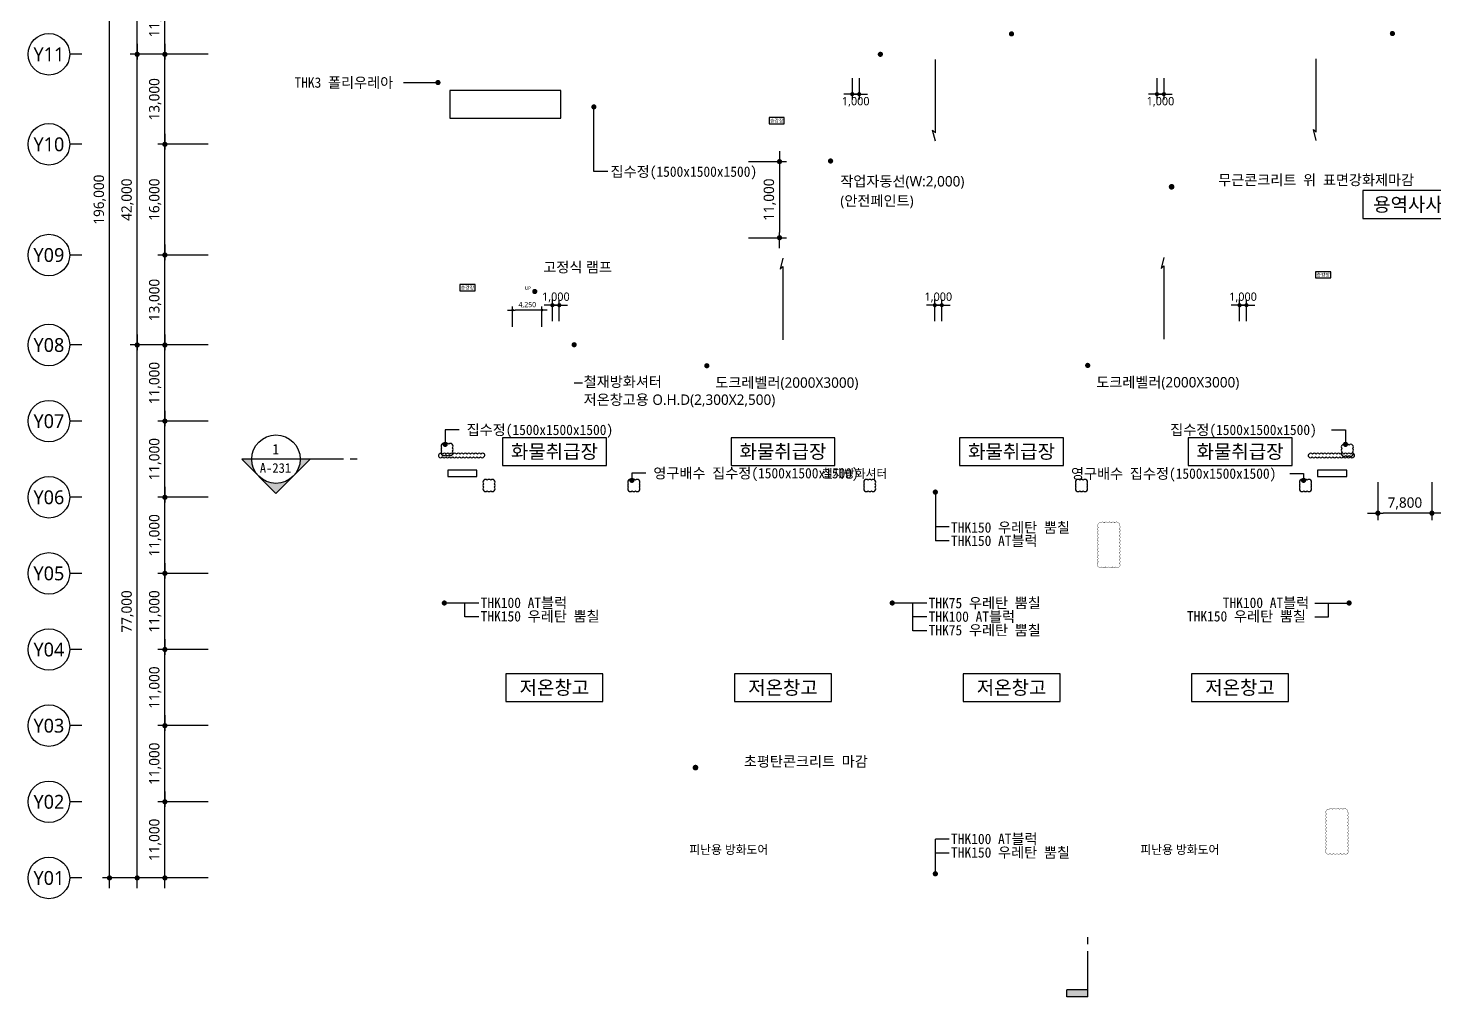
# Model space of a CAD drawing. Header units: millimetres. Extents: x 3546612 to 5615882, y 547008 to 3162891.
# Drawn here: x 4806612 to 5009598, y 834200 to 974178 of the extents above; entities that cross this region are included whole.
import ezdxf
from ezdxf.enums import TextEntityAlignment as Align

# ---------------------------------------------------------------- set-up
doc = ezdxf.new("R2010")
doc.units = ezdxf.units.MM
for name, color, linetype, lineweight in [('A-AXIS-BUBL', 7, 'Continuous', 25), ('A-DIMS', 7, 'Continuous', 25), ('A-MKXS-LEAD', 7, 'Continuous', 25), ('A-MKXS-MAK1', 3, 'Continuous', 25), ('A-MKXS-TEXT1', 3, 'Continuous', 25), ('A-MKXS-TEXT2', 7, 'Continuous', 25), ('A-XXXX-SYMB', 7, 'Continuous', 25), ('A-XXXX-TXT2', 3, 'Continuous', 25), ('REV-202205', 20, 'Continuous', 25)]:
    doc.layers.add(name, color=color, linetype=linetype, lineweight=lineweight)
doc.styles.add('HY울릉도L', font='')
doc.styles.add('XR-평면도$0$맑은 고딕', font='malgun.ttf')
doc.styles.add('돋움체', font='')
doc.styles.add('맑은고딕', font='malgun.ttf')
doc.styles.get('HY울릉도L').set_extended_font_data('HYwulM')
doc.styles.get('돋움체').set_extended_font_data('DotumChe')
doc.dimstyles.new('CDIM', dxfattribs={"dimtxt": 3, "dimasz": 1.5, "dimexe": 2, "dimexo": 1, "dimgap": 1, "dimtad": 1, "dimdec": 0, "dimrnd": 0.5, "dimzin": 0, "dimdsep": 32, "dimlunit": 6, "dimtxsty": 'HY울릉도L', "dimblk1": '_CIDOT', "dimblk2": '_CIDOT', "dimsah": 1, "dimcen": 5.5, "dimclrd": 2, "dimclre": 2, "dimclrt": 7, "dimadec": 0, "dimazin": 0, "dimtfac": 1, "dimtdec": 0, "dimtix": 1, "dimtmove": 2, "dimatfit": 1, "dimldrblk": '_CIDOT', "dimfxl": 1, "dimtolj": 1, "dimtzin": 0, "dimlwd": -1, "dimarcsym": 0})

# ---------------------------------------------------------------- blocks, each defined once
blk = doc.blocks.new('_CIDOT')
at = {"color": 0, "linetype": 'ByBlock'}
blk.add_line((2, 0), (-1, 0), dxfattribs=at)
at = {"color": 0, "linetype": 'ByBlock', "const_width": 0.5}
blk.add_lwpolyline([(-0.25, 0, 1), (0.25, 0, 1)], format="xyb", close=True, dxfattribs=at)
blk = doc.blocks.new('*D9')
at = {"layer": 'A-DIMS', "lineweight": -2, "transparency": 16777216}
for p, q in [((93193, 67121), (85943, 67121)), ((93193, 56121), (85943, 56121))]:
    blk.add_line(p, q, dxfattribs=at)
at = {"layer": 'A-DIMS', "transparency": 16777216}
blk.add_line((86943, 56871), (86943, 66371), dxfattribs=at)
at = {"layer": 'A-DIMS', "transparency": 16777216, "xscale": 750, "yscale": 750, "zscale": 750}
for p, rotation in [((86943, 67121), 90), ((86943, 56121), 270)]:
    blk.add_blockref('_CIDOT', p, dxfattribs=dict(at, rotation=rotation))
at = {"layer": 'A-DIMS', "color": 3, "transparency": 16777216, "insert": (85538, 61621), "char_height": 1500, "attachment_point": 5, "rotation": 90, "style": '맑은고딕'}
blk.add_mtext('\\A1;11,000', dxfattribs=at)
blk = doc.blocks.new('*D10')
at = {"layer": 'A-DIMS', "lineweight": -2, "transparency": 16777216}
for p, q in [((93193, 78121), (85943, 78121)), ((93193, 67121), (85943, 67121))]:
    blk.add_line(p, q, dxfattribs=at)
at = {"layer": 'A-DIMS', "transparency": 16777216}
blk.add_line((86943, 67871), (86943, 77371), dxfattribs=at)
at = {"layer": 'A-DIMS', "transparency": 16777216, "xscale": 750, "yscale": 750, "zscale": 750}
for p, rotation in [((86943, 78121), 90), ((86943, 67121), 270)]:
    blk.add_blockref('_CIDOT', p, dxfattribs=dict(at, rotation=rotation))
at = {"layer": 'A-DIMS', "color": 3, "transparency": 16777216, "insert": (85538, 72621), "char_height": 1500, "attachment_point": 5, "rotation": 90, "style": '맑은고딕'}
blk.add_mtext('\\A1;11,000', dxfattribs=at)
blk = doc.blocks.new('*D11')
at = {"layer": 'A-DIMS', "lineweight": -2, "transparency": 16777216}
for p, q in [((93193, 89121), (85943, 89121)), ((93193, 78121), (85943, 78121))]:
    blk.add_line(p, q, dxfattribs=at)
at = {"layer": 'A-DIMS', "transparency": 16777216}
blk.add_line((86943, 78871), (86943, 88371), dxfattribs=at)
at = {"layer": 'A-DIMS', "transparency": 16777216, "xscale": 750, "yscale": 750, "zscale": 750}
for p, rotation in [((86943, 89121), 90), ((86943, 78121), 270)]:
    blk.add_blockref('_CIDOT', p, dxfattribs=dict(at, rotation=rotation))
at = {"layer": 'A-DIMS', "color": 3, "transparency": 16777216, "insert": (85538, 83621), "char_height": 1500, "attachment_point": 5, "rotation": 90, "style": '맑은고딕'}
blk.add_mtext('\\A1;11,000', dxfattribs=at)
blk = doc.blocks.new('*D12')
at = {"layer": 'A-DIMS', "lineweight": -2, "transparency": 16777216}
for p, q in [((93193, 100121), (85943, 100121)), ((93193, 89121), (85943, 89121))]:
    blk.add_line(p, q, dxfattribs=at)
at = {"layer": 'A-DIMS', "transparency": 16777216}
blk.add_line((86943, 89871), (86943, 99371), dxfattribs=at)
at = {"layer": 'A-DIMS', "transparency": 16777216, "xscale": 750, "yscale": 750, "zscale": 750}
for p, rotation in [((86943, 100121), 90), ((86943, 89121), 270)]:
    blk.add_blockref('_CIDOT', p, dxfattribs=dict(at, rotation=rotation))
at = {"layer": 'A-DIMS', "color": 3, "transparency": 16777216, "insert": (85538, 94621), "char_height": 1500, "attachment_point": 5, "rotation": 90, "style": '맑은고딕'}
blk.add_mtext('\\A1;11,000', dxfattribs=at)
blk = doc.blocks.new('*D13')
at = {"layer": 'A-DIMS', "lineweight": -2, "transparency": 16777216}
for p, q in [((93193, 111121), (85943, 111121)), ((93193, 100121), (85943, 100121))]:
    blk.add_line(p, q, dxfattribs=at)
at = {"layer": 'A-DIMS', "transparency": 16777216}
blk.add_line((86943, 100871), (86943, 110371), dxfattribs=at)
at = {"layer": 'A-DIMS', "transparency": 16777216, "xscale": 750, "yscale": 750, "zscale": 750}
for p, rotation in [((86943, 111121), 90), ((86943, 100121), 270)]:
    blk.add_blockref('_CIDOT', p, dxfattribs=dict(at, rotation=rotation))
at = {"layer": 'A-DIMS', "color": 3, "transparency": 16777216, "insert": (85538, 105621), "char_height": 1500, "attachment_point": 5, "rotation": 90, "style": '맑은고딕'}
blk.add_mtext('\\A1;11,000', dxfattribs=at)
blk = doc.blocks.new('*D14')
at = {"layer": 'A-DIMS', "lineweight": -2, "transparency": 16777216}
for p, q in [((93193, 122121), (85943, 122121)), ((93193, 111121), (85943, 111121))]:
    blk.add_line(p, q, dxfattribs=at)
at = {"layer": 'A-DIMS', "transparency": 16777216}
blk.add_line((86943, 111871), (86943, 121371), dxfattribs=at)
at = {"layer": 'A-DIMS', "transparency": 16777216, "xscale": 750, "yscale": 750, "zscale": 750}
for p, rotation in [((86943, 122121), 90), ((86943, 111121), 270)]:
    blk.add_blockref('_CIDOT', p, dxfattribs=dict(at, rotation=rotation))
at = {"layer": 'A-DIMS', "color": 3, "transparency": 16777216, "insert": (85538, 116621), "char_height": 1500, "attachment_point": 5, "rotation": 90, "style": '맑은고딕'}
blk.add_mtext('\\A1;11,000', dxfattribs=at)
blk = doc.blocks.new('*D15')
at = {"layer": 'A-DIMS', "lineweight": -2, "transparency": 16777216}
for p, q in [((93193, 135121), (85943, 135121)), ((93193, 122121), (85943, 122121))]:
    blk.add_line(p, q, dxfattribs=at)
at = {"layer": 'A-DIMS', "transparency": 16777216}
blk.add_line((86943, 122871), (86943, 134371), dxfattribs=at)
at = {"layer": 'A-DIMS', "transparency": 16777216, "xscale": 750, "yscale": 750, "zscale": 750}
for p, rotation in [((86943, 135121), 90), ((86943, 122121), 270)]:
    blk.add_blockref('_CIDOT', p, dxfattribs=dict(at, rotation=rotation))
at = {"layer": 'A-DIMS', "color": 3, "transparency": 16777216, "insert": (85538, 128621), "char_height": 1500, "attachment_point": 5, "rotation": 90, "style": '맑은고딕'}
blk.add_mtext('\\A1;13,000', dxfattribs=at)
blk = doc.blocks.new('*D16')
at = {"layer": 'A-DIMS', "lineweight": -2, "transparency": 16777216}
for p, q in [((93193, 151121), (85943, 151121)), ((93193, 135121), (85943, 135121))]:
    blk.add_line(p, q, dxfattribs=at)
at = {"layer": 'A-DIMS', "transparency": 16777216}
blk.add_line((86943, 135871), (86943, 150371), dxfattribs=at)
at = {"layer": 'A-DIMS', "transparency": 16777216, "xscale": 750, "yscale": 750, "zscale": 750}
for p, rotation in [((86943, 151121), 90), ((86943, 135121), 270)]:
    blk.add_blockref('_CIDOT', p, dxfattribs=dict(at, rotation=rotation))
at = {"layer": 'A-DIMS', "color": 3, "transparency": 16777216, "insert": (85538, 143121), "char_height": 1500, "attachment_point": 5, "rotation": 90, "style": '맑은고딕'}
blk.add_mtext('\\A1;16,000', dxfattribs=at)
blk = doc.blocks.new('*D17')
at = {"layer": 'A-DIMS', "lineweight": -2, "transparency": 16777216}
for p, q in [((93193, 164121), (85943, 164121)), ((93193, 151121), (85943, 151121))]:
    blk.add_line(p, q, dxfattribs=at)
at = {"layer": 'A-DIMS', "transparency": 16777216}
blk.add_line((86943, 151871), (86943, 163371), dxfattribs=at)
at = {"layer": 'A-DIMS', "transparency": 16777216, "xscale": 750, "yscale": 750, "zscale": 750}
for p, rotation in [((86943, 164121), 90), ((86943, 151121), 270)]:
    blk.add_blockref('_CIDOT', p, dxfattribs=dict(at, rotation=rotation))
at = {"layer": 'A-DIMS', "color": 3, "transparency": 16777216, "insert": (85538, 157621), "char_height": 1500, "attachment_point": 5, "rotation": 90, "style": '맑은고딕'}
blk.add_mtext('\\A1;13,000', dxfattribs=at)
blk = doc.blocks.new('*D18')
at = {"layer": 'A-DIMS', "lineweight": -2, "transparency": 16777216}
for p, q in [((93193, 175121), (85943, 175121)), ((93193, 164121), (85943, 164121))]:
    blk.add_line(p, q, dxfattribs=at)
at = {"layer": 'A-DIMS', "transparency": 16777216}
blk.add_line((86943, 164871), (86943, 174371), dxfattribs=at)
at = {"layer": 'A-DIMS', "transparency": 16777216, "xscale": 750, "yscale": 750, "zscale": 750}
for p, rotation in [((86943, 175121), 90), ((86943, 164121), 270)]:
    blk.add_blockref('_CIDOT', p, dxfattribs=dict(at, rotation=rotation))
at = {"layer": 'A-DIMS', "color": 3, "transparency": 16777216, "insert": (85538, 169621), "char_height": 1500, "attachment_point": 5, "rotation": 90, "style": '맑은고딕'}
blk.add_mtext('\\A1;11,000', dxfattribs=at)
blk = doc.blocks.new('*D25')
at = {"layer": 'A-DIMS', "lineweight": -2, "transparency": 16777216}
for p, q in [((93193, 122121), (81943, 122121)), ((93193, 45121), (81943, 45121))]:
    blk.add_line(p, q, dxfattribs=at)
at = {"layer": 'A-DIMS', "transparency": 16777216}
blk.add_line((82943, 45871), (82943, 121371), dxfattribs=at)
at = {"layer": 'A-DIMS', "transparency": 16777216, "xscale": 750, "yscale": 750, "zscale": 750}
for p, rotation in [((82943, 122121), 90), ((82943, 45121), 270)]:
    blk.add_blockref('_CIDOT', p, dxfattribs=dict(at, rotation=rotation))
at = {"layer": 'A-DIMS', "color": 3, "transparency": 16777216, "insert": (81542, 83621), "char_height": 1500, "attachment_point": 5, "rotation": 90, "style": '맑은고딕'}
blk.add_mtext('\\A1;77,000', dxfattribs=at)
blk = doc.blocks.new('*D26')
at = {"layer": 'A-DIMS', "lineweight": -2, "transparency": 16777216}
for p, q in [((93193, 241121), (77943, 241121)), ((93193, 45121), (77943, 45121))]:
    blk.add_line(p, q, dxfattribs=at)
at = {"layer": 'A-DIMS', "transparency": 16777216}
blk.add_line((78943, 45871), (78943, 240371), dxfattribs=at)
at = {"layer": 'A-DIMS', "transparency": 16777216, "xscale": 750, "yscale": 750, "zscale": 750}
for p, rotation in [((78943, 241121), 90), ((78943, 45121), 270)]:
    blk.add_blockref('_CIDOT', p, dxfattribs=dict(at, rotation=rotation))
at = {"layer": 'A-DIMS', "color": 3, "transparency": 16777216, "insert": (77538, 143121), "char_height": 1500, "attachment_point": 5, "rotation": 90, "style": '맑은고딕'}
blk.add_mtext('\\A1;196,000', dxfattribs=at)
blk = doc.blocks.new('*D27')
at = {"layer": 'A-DIMS', "lineweight": -2, "transparency": 16777216}
for p, q in [((93193, 56121), (85943, 56121)), ((93193, 45121), (85943, 45121))]:
    blk.add_line(p, q, dxfattribs=at)
at = {"layer": 'A-DIMS', "transparency": 16777216}
blk.add_line((86943, 45871), (86943, 55371), dxfattribs=at)
at = {"layer": 'A-DIMS', "transparency": 16777216, "xscale": 750, "yscale": 750, "zscale": 750}
for p, rotation in [((86943, 56121), 90), ((86943, 45121), 270)]:
    blk.add_blockref('_CIDOT', p, dxfattribs=dict(at, rotation=rotation))
at = {"layer": 'A-DIMS', "color": 3, "transparency": 16777216, "insert": (85538, 50621), "char_height": 1500, "attachment_point": 5, "rotation": 90, "style": '맑은고딕'}
blk.add_mtext('\\A1;11,000', dxfattribs=at)
blk = doc.blocks.new('*D28')
at = {"layer": 'A-DIMS', "lineweight": -2, "transparency": 16777216}
for p, q in [((93193, 164121), (81943, 164121)), ((93193, 122121), (81943, 122121))]:
    blk.add_line(p, q, dxfattribs=at)
at = {"layer": 'A-DIMS', "transparency": 16777216}
blk.add_line((82943, 122871), (82943, 163371), dxfattribs=at)
at = {"layer": 'A-DIMS', "transparency": 16777216, "xscale": 750, "yscale": 750, "zscale": 750}
for p, rotation in [((82943, 164121), 90), ((82943, 122121), 270)]:
    blk.add_blockref('_CIDOT', p, dxfattribs=dict(at, rotation=rotation))
at = {"layer": 'A-DIMS', "color": 3, "transparency": 16777216, "insert": (81542, 143121), "char_height": 1500, "attachment_point": 5, "rotation": 90, "style": '맑은고딕'}
blk.add_mtext('\\A1;42,000', dxfattribs=at)
blk = doc.blocks.new('*D29')
at = {"layer": 'A-DIMS', "lineweight": -2, "transparency": 16777216}
for p, q in [((93193, 241121), (81943, 241121)), ((93193, 164121), (81943, 164121))]:
    blk.add_line(p, q, dxfattribs=at)
at = {"layer": 'A-DIMS', "transparency": 16777216}
blk.add_line((82943, 164871), (82943, 240371), dxfattribs=at)
at = {"layer": 'A-DIMS', "transparency": 16777216, "xscale": 750, "yscale": 750, "zscale": 750}
for p, rotation in [((82943, 241121), 90), ((82943, 164121), 270)]:
    blk.add_blockref('_CIDOT', p, dxfattribs=dict(at, rotation=rotation))
at = {"layer": 'A-DIMS', "color": 3, "transparency": 16777216, "insert": (81542, 202621), "char_height": 1500, "attachment_point": 5, "rotation": 90, "style": '맑은고딕'}
blk.add_mtext('\\A1;77,000', dxfattribs=at)
blk = doc.blocks.new('*D84')
at = {"layer": 'A-DIMS', "lineweight": -2, "transparency": 16777216}
for p, q in [((5001512, 908591), (5001512, 903091)), ((5009312, 908591), (5009312, 903091))]:
    blk.add_line(p, q, dxfattribs=at)
at = {"layer": 'A-DIMS', "transparency": 16777216}
blk.add_line((5008562, 904091), (5002262, 904091), dxfattribs=at)
at = {"layer": 'A-DIMS', "transparency": 16777216, "xscale": 750, "yscale": 750, "zscale": 750}
for p, rotation in [((5001512, 904091), 180.0000289926633), ((5009312, 904091), 2.899266331013451e-05)]:
    blk.add_blockref('_CIDOT', p, dxfattribs=dict(at, rotation=rotation))
at = {"layer": 'A-DIMS', "color": 3, "transparency": 16777216, "insert": (5005412, 905492), "char_height": 1500, "attachment_point": 5, "rotation": 0.00003, "style": '맑은고딕'}
blk.add_mtext('\\A1;7,800', dxfattribs=at)
blk = doc.blocks.new('글_승강장')
at = {"layer": 'A-XXXX-TXT2', "color": 0, "ltscale": 100}
blk.add_lwpolyline([(-1100, 450), (-1100, -450), (1100, -450), (1100, 450)], close=True, dxfattribs=at)
at = {"layer": 'A-XXXX-TXT2', "ltscale": 100, "style": 'XR-평면도$0$맑은 고딕'}
blk.add_text('승강장', height=500, dxfattribs=at).set_placement((0, 0), align=Align.MIDDLE_CENTER)
blk = doc.blocks.new('*D170')
at = {"layer": 'A-DIMS', "transparency": 16777216}
for p, q in [((4980942, 934142), (4980342, 934142)), ((4981542, 934142), (4982542, 934142)), ((4983142, 934142), (4983742, 934142))]:
    blk.add_line(p, q, dxfattribs=at)
at = {"layer": 'A-DIMS', "lineweight": -2, "transparency": 16777216}
for p, q in [((4981542, 931842), (4981542, 934942)), ((4982542, 931842), (4982542, 934942))]:
    blk.add_line(p, q, dxfattribs=at)
at = {"layer": 'A-DIMS', "transparency": 16777216, "xscale": 600, "yscale": 600, "zscale": 600}
blk.add_blockref('_CIDOT', (4981542, 934142), dxfattribs=at)
at = {"layer": 'A-DIMS', "transparency": 16777216, "xscale": 600, "yscale": 600, "zscale": 600, "rotation": 180}
blk.add_blockref('_CIDOT', (4982542, 934142), dxfattribs=at)
at = {"layer": 'A-DIMS', "color": 3, "transparency": 16777216, "insert": (4982042, 935266), "char_height": 1200, "attachment_point": 5, "style": '맑은고딕'}
blk.add_mtext('\\A1;1,000', dxfattribs=at)
blk = doc.blocks.new('*D171')
at = {"layer": 'A-DIMS', "transparency": 16777216}
for p, q in [((4881716, 934142), (4881116, 934142)), ((4882316, 934142), (4883316, 934142)), ((4883916, 934142), (4884516, 934142))]:
    blk.add_line(p, q, dxfattribs=at)
at = {"layer": 'A-DIMS', "lineweight": -2, "transparency": 16777216}
for p, q in [((4882316, 931842), (4882316, 934942)), ((4883316, 931842), (4883316, 934942))]:
    blk.add_line(p, q, dxfattribs=at)
at = {"layer": 'A-DIMS', "transparency": 16777216, "xscale": 600, "yscale": 600, "zscale": 600}
blk.add_blockref('_CIDOT', (4882316, 934142), dxfattribs=at)
at = {"layer": 'A-DIMS', "transparency": 16777216, "xscale": 600, "yscale": 600, "zscale": 600, "rotation": 180}
blk.add_blockref('_CIDOT', (4883316, 934142), dxfattribs=at)
at = {"layer": 'A-DIMS', "color": 3, "transparency": 16777216, "insert": (4882816, 935266), "char_height": 1200, "attachment_point": 5, "style": '맑은고딕'}
blk.add_mtext('\\A1;1,000', dxfattribs=at)
blk = doc.blocks.new('*D173')
at = {"layer": 'A-DIMS', "lineweight": -2, "transparency": 16777216}
for p, q in [((4925612, 966940), (4925612, 963840)), ((4926612, 966940), (4926612, 963840))]:
    blk.add_line(p, q, dxfattribs=at)
at = {"layer": 'A-DIMS', "transparency": 16777216}
for p, q in [((4925012, 964640), (4924412, 964640)), ((4926612, 964640), (4925612, 964640)), ((4927212, 964640), (4927812, 964640))]:
    blk.add_line(p, q, dxfattribs=at)
at = {"layer": 'A-DIMS', "transparency": 16777216, "xscale": 600, "yscale": 600, "zscale": 600}
blk.add_blockref('_CIDOT', (4925612, 964640), dxfattribs=at)
at = {"layer": 'A-DIMS', "transparency": 16777216, "xscale": 600, "yscale": 600, "zscale": 600, "rotation": 180}
blk.add_blockref('_CIDOT', (4926612, 964640), dxfattribs=at)
at = {"layer": 'A-DIMS', "color": 3, "transparency": 16777216, "insert": (4926112, 963516), "char_height": 1200, "attachment_point": 5, "style": '맑은고딕'}
blk.add_mtext('\\A1;1,000', dxfattribs=at)
blk = doc.blocks.new('*D174')
at = {"layer": 'A-DIMS', "transparency": 16777216}
for p, q in [((4936942, 934142), (4936342, 934142)), ((4937542, 934142), (4938542, 934142)), ((4939142, 934142), (4939742, 934142))]:
    blk.add_line(p, q, dxfattribs=at)
at = {"layer": 'A-DIMS', "lineweight": -2, "transparency": 16777216}
for p, q in [((4937542, 931842), (4937542, 934942)), ((4938542, 931842), (4938542, 934942))]:
    blk.add_line(p, q, dxfattribs=at)
at = {"layer": 'A-DIMS', "transparency": 16777216, "xscale": 600, "yscale": 600, "zscale": 600}
blk.add_blockref('_CIDOT', (4937542, 934142), dxfattribs=at)
at = {"layer": 'A-DIMS', "transparency": 16777216, "xscale": 600, "yscale": 600, "zscale": 600, "rotation": 180}
blk.add_blockref('_CIDOT', (4938542, 934142), dxfattribs=at)
at = {"layer": 'A-DIMS', "color": 3, "transparency": 16777216, "insert": (4938042, 935266), "char_height": 1200, "attachment_point": 5, "style": '맑은고딕'}
blk.add_mtext('\\A1;1,000', dxfattribs=at)
blk = doc.blocks.new('*D175')
at = {"layer": 'A-DIMS', "lineweight": -2, "transparency": 16777216}
for p, q in [((4969612, 966940), (4969612, 963840)), ((4970612, 966940), (4970612, 963840))]:
    blk.add_line(p, q, dxfattribs=at)
at = {"layer": 'A-DIMS', "transparency": 16777216}
for p, q in [((4969012, 964640), (4968412, 964640)), ((4970612, 964640), (4969612, 964640)), ((4971212, 964640), (4971812, 964640))]:
    blk.add_line(p, q, dxfattribs=at)
at = {"layer": 'A-DIMS', "transparency": 16777216, "xscale": 600, "yscale": 600, "zscale": 600}
blk.add_blockref('_CIDOT', (4969612, 964640), dxfattribs=at)
at = {"layer": 'A-DIMS', "transparency": 16777216, "xscale": 600, "yscale": 600, "zscale": 600, "rotation": 180}
blk.add_blockref('_CIDOT', (4970612, 964640), dxfattribs=at)
at = {"layer": 'A-DIMS', "color": 3, "transparency": 16777216, "insert": (4970112, 963516), "char_height": 1200, "attachment_point": 5, "style": '맑은고딕'}
blk.add_mtext('\\A1;1,000', dxfattribs=at)
blk = doc.blocks.new('글_용역사사무실')
at = {"layer": 'A-XXXX-TXT2', "color": 0}
blk.add_lwpolyline([(-9000, -2000), (9000, -2000), (9000, 2000), (-9000, 2000)], close=True, dxfattribs=at)
at = {"layer": 'A-XXXX-TXT2', "style": '맑은고딕'}
blk.add_text('용역사사무실', height=2000, dxfattribs=at).set_placement((0, 0), align=Align.MIDDLE_CENTER)
blk = doc.blocks.new('*D206')
at = {"layer": 'A-DIMS', "lineweight": -2, "transparency": 16777216}
for p, q in [((4876562, 930994), (4876562, 933944)), ((4880812, 930994), (4880812, 933944))]:
    blk.add_line(p, q, dxfattribs=at)
at = {"layer": 'A-DIMS', "transparency": 16777216}
blk.add_line((4880437, 933444), (4876937, 933444), dxfattribs=at)
at = {"layer": 'A-DIMS', "transparency": 16777216, "xscale": 375, "yscale": 375, "zscale": 375, "rotation": 180}
blk.add_blockref('_CIDOT', (4876562, 933444), dxfattribs=at)
at = {"layer": 'A-DIMS', "transparency": 16777216, "xscale": 375, "yscale": 375, "zscale": 375}
blk.add_blockref('_CIDOT', (4880812, 933444), dxfattribs=at)
at = {"layer": 'A-DIMS', "color": 3, "transparency": 16777216, "insert": (4878687, 934164), "char_height": 750, "attachment_point": 5, "style": '맑은고딕'}
blk.add_mtext('\\A1;4,250', dxfattribs=at)
blk = doc.blocks.new('A$C46A32BF9')
at = {"layer": 'A-MKXS-MAK1'}
h = blk.add_hatch(color=256, dxfattribs=at)
h.paths.add_polyline_path([(102983, 100671), (105457, 103146, -0.4142136), (100508, 103146)])
h.paths.add_polyline_path([(105457, 103146), (107932, 105621), (106483, 105621, -0.1989124)])
h.paths.add_polyline_path([(100508, 103146, -0.1989124), (99483, 105621), (98033, 105621)])
blk.add_hatch(color=256, dxfattribs=at).paths.add_polyline_path([(217193, 28930), (217193, 27930), (220193, 27930), (220193, 28930)])
for p, q in [((98033, 105621), (102983, 100671)), ((112710, 105621), (98033, 105621)), ((107932, 105621), (102983, 100671)), ((114710, 105621), (113710, 105621)), ((220193, 35559), (220193, 36559)), ((220193, 27930), (220193, 34559)), ((217193, 27930), (217193, 28930)), ((220193, 28930), (217193, 28930)), ((220193, 27930), (217193, 27930))]:
    blk.add_line(p, q, dxfattribs=at)
blk.add_circle((102983, 105621), 3500, dxfattribs=at)
at = {"layer": 'A-MKXS-TEXT2', "style": '돋움체'}
for s, height, p in [('1', 1500, (102941, 107063)), ('A-231', 1400, (102912, 104343))]:
    blk.add_text(s, height=height, dxfattribs=at).set_placement(p, align=Align.MIDDLE)
blk = doc.blocks.new('*D214')
at = {"layer": 'A-DIMS', "lineweight": -2, "transparency": 16777216}
for p, q in [((4910612, 954891), (4916112, 954891)), ((4910612, 943891), (4916112, 943891))]:
    blk.add_line(p, q, dxfattribs=at)
at = {"layer": 'A-DIMS', "transparency": 16777216}
blk.add_line((4915112, 954141), (4915112, 944641), dxfattribs=at)
at = {"layer": 'A-DIMS', "transparency": 16777216, "xscale": 750, "yscale": 750, "zscale": 750}
for p, rotation in [((4915112, 954891), 90), ((4915112, 943891), 270)]:
    blk.add_blockref('_CIDOT', p, dxfattribs=dict(at, rotation=rotation))
at = {"layer": 'A-DIMS', "color": 3, "transparency": 16777216, "insert": (4913707, 949391), "char_height": 1500, "attachment_point": 5, "rotation": 90, "style": '맑은고딕'}
blk.add_mtext('\\A1;11,000', dxfattribs=at)
blk = doc.blocks.new('글_저온창고')
at = {"layer": 'A-XXXX-TXT2', "color": 0}
blk.add_lwpolyline([(-7000, -2000), (7000, -2000), (7000, 2000), (-7000, 2000)], close=True, dxfattribs=at)
at = {"layer": 'A-XXXX-TXT2', "style": '맑은고딕'}
blk.add_text('저온창고', height=2000, dxfattribs=at).set_placement((0, 0), align=Align.MIDDLE_CENTER)
blk = doc.blocks.new('글_작업장')
at = {"layer": 'A-XXXX-TXT2', "color": 0}
blk.add_lwpolyline([(-7500, -2000), (7500, -2000), (7500, 2000), (-7500, 2000)], close=True, dxfattribs=at)
at = {"layer": 'A-XXXX-TXT2', "style": '맑은고딕'}
blk.add_text('화물취급장', height=2000, dxfattribs=at).set_placement((0, 0), align=Align.MIDDLE_CENTER)
blk = doc.blocks.new('DIM(210222)')
for p, q in [((74943, 164120.6), (73193, 164120.6)), ((74943, 151120.6), (73193, 151120.6)), ((74943, 135120.6), (73193, 135120.6)), ((74943, 122120.6), (73193, 122120.6)), ((74943, 111120.6), (73193, 111120.6)), ((74943, 100120.6), (73193, 100120.6)), ((74943, 89120.6), (73193, 89120.6)), ((74943, 78120.6), (73193, 78120.6)), ((74943, 67120.6), (73193, 67120.6)), ((74943, 56120.6), (73193, 56120.6)), ((74943, 45120.6), (73193, 45120.6))]:
    blk.add_line(p, q)
at = {"layer": 'A-AXIS-BUBL', "ltscale": 0.2}
for centre in [(70193, 164120.6), (70193, 151120.6), (70193, 135120.6), (70193, 122120.6), (70193, 111120.6), (70193, 100120.6), (70193, 89120.6), (70193, 78120.6), (70193, 67120.6), (70193, 56120.6), (70193, 45120.6)]:
    blk.add_circle(centre, 3000, dxfattribs=at)
at = {"layer": 'A-XXXX-TXT2', "ltscale": 0.2, "style": '맑은고딕'}
for s, p in [('Y11', (70193, 164120.6)), ('Y10', (70193, 151120.6)), ('Y09', (70193, 135120.6)), ('Y08', (70193, 122120.6)), ('Y07', (70193, 111120.6)), ('Y06', (70193, 100120.6)), ('Y05', (70193, 89120.6)), ('Y04', (70193, 78120.6)), ('Y03', (70193, 67120.6)), ('Y02', (70193, 56120.6)), ('Y01', (70193, 45120.6))]:
    blk.add_text(s, height=2000, dxfattribs=at).set_placement(p, align=Align.MIDDLE)
at = {"layer": 'A-DIMS'}
for p1, p2, distance, picture, middle in [((93693, 45120.6), (93693, 241120.6), 14750, '*D26', (77538.1, 143120.6)), ((93693, 164120.6), (93693, 241120.6), 10750, '*D29', (81542.2, 202620.6)), ((93693, 164120.6), (93693, 175120.6), 6750, '*D18', (85538.1, 169620.6)), ((93693, 122120.6), (93693, 164120.6), 10750, '*D28', (81542.2, 143120.6)), ((93693, 151120.6), (93693, 164120.6), 6750, '*D17', (85538.1, 157620.6)), ((93693, 135120.6), (93693, 151120.6), 6750, '*D16', (85538.1, 143120.6)), ((93693, 122120.6), (93693, 135120.6), 6750, '*D15', (85538.1, 128620.6)), ((93693, 45120.6), (93693, 122120.6), 10750, '*D25', (81542.2, 83620.6)), ((93693, 111120.6), (93693, 122120.6), 6750, '*D14', (85538.1, 116620.6)), ((93693, 100120.6), (93693, 111120.6), 6750, '*D13', (85538.1, 105620.6)), ((93693, 89120.6), (93693, 100120.6), 6750, '*D12', (85538.1, 94620.6)), ((93693, 78120.6), (93693, 89120.6), 6750, '*D11', (85538.1, 83620.6)), ((93693, 67120.6), (93693, 78120.6), 6750, '*D10', (85538.1, 72620.6)), ((93693, 56120.6), (93693, 67120.6), 6750, '*D9', (85538.1, 61620.6)), ((93693, 45120.6), (93693, 56120.6), 6750, '*D27', (85538.1, 50620.6))]:
    dim = blk.add_aligned_dim(p1=p1, p2=p2, distance=distance, dimstyle='CDIM', override={"dimscale": 500, "dimtxsty": '맑은고딕', "dimclrd": 256, "dimclre": 256, "dimclrt": 3}, dxfattribs=at)
    dim.commit()
    dim.dimension.update_dxf_attribs({"geometry": picture, "text_midpoint": middle})

msp = doc.modelspace()

# ---------------------------------------------------------------- linework, layer by layer
for p, q in [((4885452.5, 922933.4), (4886677.5, 922933.4)), ((4937611.8, 907141.2), (4937611.8, 900115.2)), ((4869688.3, 889112.6), (4869688.3, 891112.6)), ((4934368.4, 887112.6), (4934368.4, 891112.6)), ((4994385.3, 889112.6), (4994385.3, 891112.6)), ((4937611.8, 851991.2), (4937611.8, 856991.2))]:
    msp.add_line(p, q)
at = {"layer": 'A-MKXS-LEAD'}
for p, q in [((4860815.3, 966312.1), (4865791.8, 966312.1)), ((4939611.8, 902115.2), (4937611.8, 902115.2)), ((4939611.8, 900115.2), (4937611.8, 900115.2)), ((4871688.3, 891112.6), (4866711.8, 891112.6)), ((4936368.4, 891112.6), (4931391.8, 891112.6)), ((4992385.3, 891112.6), (4997361.8, 891112.6)), ((4871688.3, 889112.6), (4869688.3, 889112.6)), ((4936368.4, 889112.6), (4934368.4, 889112.6)), ((4992385.3, 889112.6), (4994385.3, 889112.6)), ((4936368.4, 887112.6), (4934368.4, 887112.6)), ((4939611.8, 856991.2), (4937611.8, 856991.2)), ((4939611.8, 854991.2), (4937611.8, 854991.2))]:
    msp.add_line(p, q, dxfattribs=at)
for points, const_width in [([(4948424.3, 973341.2, 1), (4948799.3, 973341.2, 1)], 375), ([(5003424.3, 973391.2, 1), (5003799.3, 973391.2, 1)], 375), ([(4929485.8, 970391.2, 1), (4929860.8, 970391.2, 1)], 375), ([(4865604.3, 966312.1, 1), (4865979.3, 966312.1, 1)], 375), ([(4888118.9, 962791.2, -1), (4888493.9, 962791.2, -1)], 375), ([(4922296.9, 954975.1, 1), (4922671.9, 954975.1, 1)], 375), ([(4971521.4, 951268.5, 1), (4971936, 951227.1, 1)], 400), ([(4879583.1, 936121.2, 1), (4879958.1, 936121.2, 1)], 375), ([(4885265, 928426.1, 1), (4885640, 928426.1, 1)], 375), ([(4904424.3, 925391.2, 1), (4904799.3, 925391.2, 1)], 375), ([(4959424.3, 925441.2, 1), (4959799.3, 925441.2, 1)], 375), ([(4866648.4, 914034.4, -1), (4867023.4, 914034.4, -1)], 375), ([(4996648.4, 914034.4, -1), (4997023.4, 914034.4, -1)], 375), ([(4893612.3, 908834.4, -1), (4893987.3, 908834.4, -1)], 375), ([(4937424.3, 907141.2, -1), (4937799.3, 907141.2, -1)], 375), ([(4990598.4, 908834.4, -1), (4990973.4, 908834.4, -1)], 375), ([(4866524.3, 891112.6, 1), (4866899.3, 891112.6, 1)], 375), ([(4931204.3, 891112.6, 1), (4931579.3, 891112.6, 1)], 375), ([(4997549.3, 891112.6, -1), (4997174.3, 891112.6, -1)], 375), ([(4902767, 867348.1, 1), (4903181.6, 867306.7, 1)], 400), ([(4937424.3, 851991.2, 1), (4937799.3, 851991.2, 1)], 375)]:
    msp.add_lwpolyline(points, format="xyb", close=True, dxfattribs=dict(at, const_width=const_width))
for points in [[(4890306.4, 953439.4), (4888306.4, 953439.4), (4888306.4, 962791.2)], [(4868835.9, 916133.1), (4866835.9, 916133.1), (4866835.9, 914034.4)], [(4994835.9, 916133.1), (4996835.9, 916133.1), (4996835.9, 914034.4)], [(4895799.8, 909870.4), (4893799.8, 909870.4), (4893799.8, 908834.4)], [(4988785.9, 909827.3), (4990785.9, 909827.3), (4990785.9, 908834.4)]]:
    msp.add_lwpolyline(points, dxfattribs=at)
at = {"layer": 'A-XXXX-SYMB'}
for points in [[(4937611.8, 957841.2), (4937211.8, 959441.2), (4937611.8, 959041.2), (4937611.8, 969661)], [(4992611.8, 957941.2), (4992211.8, 959541.2), (4992611.8, 959141.2), (4992611.8, 969761)], [(4915611.8, 940941.2), (4915211.8, 939341.2), (4915611.8, 939741.2), (4915611.8, 929121.4)], [(4970611.8, 941041.2), (4970211.8, 939441.2), (4970611.8, 939841.2), (4970611.8, 929221.4)]]:
    msp.add_lwpolyline(points, dxfattribs=at)
at = {"layer": 'A-XXXX-TXT2', "color": 0}
msp.add_lwpolyline([(4867512.2, 961155.1), (4883512.2, 961155.1), (4883512.2, 965155.1), (4867512.2, 965155.1)], close=True, dxfattribs=at)
at = {"layer": 'A-XXXX-TXT2', "color": 0, "ltscale": 100}
for points in [[(4867211.8, 910291.2), (4867211.8, 909391.2), (4871411.8, 909391.2), (4871411.8, 910291.2)], [(4992811.8, 910291.2), (4992811.8, 909391.2), (4997011.8, 909391.2), (4997011.8, 910291.2)]]:
    msp.add_lwpolyline(points, close=True, dxfattribs=at)
at = {"layer": 'REV-202205'}
for points in [[(4866361.8, 912541.2, 0.52056705), (4866861.8, 912541.2, 0.52056705), (4867361.8, 912541.2, 0.52056705), (4867861.8, 912541.2, 0.52056705), (4867861.8, 913041.2, 0.52056705), (4867861.8, 913541.2, 0.52056705), (4867861.8, 914041.2, 0.52056705), (4867361.8, 914041.2, 0.52056705), (4866861.8, 914041.2, 0.52056705), (4866361.8, 914041.2, 0.52056705), (4866361.8, 913541.2, 0.52056705), (4866361.8, 913041.2, 0.52056705)], [(4996361.8, 912441.2, 0.52056705), (4996861.8, 912441.2, 0.52056705), (4997361.8, 912441.2, 0.52056705), (4997861.8, 912441.2, 0.52056705), (4997861.8, 912941.2, 0.52056705), (4997861.8, 913441.2, 0.52056705), (4997861.8, 913941.2, 0.52056705), (4997361.8, 913941.2, 0.52056705), (4996861.8, 913941.2, 0.52056705), (4996361.8, 913941.2, 0.52056705), (4996361.8, 913441.2, 0.52056705), (4996361.8, 912941.2, 0.52056705)], [(4865922.1, 912237.2, 0.52056705), (4866422.1, 912237.2, 0.52056705), (4866922.1, 912237.2, 0.52056705), (4867422.1, 912237.2, 0.52056705), (4867922.1, 912237.2, 0.52056705), (4868422.1, 912237.2, 0.52056705), (4868922.1, 912237.2, 0.52056705), (4869422.1, 912237.2, 0.52056705), (4869922.1, 912237.2, 0.52056705), (4870422.1, 912237.2, 0.52056705), (4870922.1, 912237.2, 0.52056705), (4871422.1, 912237.2, 0.52056705), (4871922.1, 912237.2, 0.52056705), (4872422.1, 912237.2, 0.52056705), (4872487.7, 912631.9, 0.52056705), (4871987.7, 912631.9, 0.52056705), (4871487.7, 912631.9, 0.52056705), (4870987.7, 912631.9, 0.52056705), (4870487.7, 912631.9, 0.52056705), (4869987.7, 912631.9, 0.52056705), (4869487.7, 912631.9, 0.52056705), (4868987.7, 912631.9, 0.52056705), (4868487.7, 912631.9, 0.52056705), (4867987.7, 912631.9, 0.52056705), (4867487.7, 912631.9, 0.52056705), (4866987.7, 912631.9, 0.52056705), (4866487.7, 912631.9, 0.52056705), (4865987.7, 912631.9, 0.52056705)], [(4991522.1, 912237.2, 0.52056705), (4992022.1, 912237.2, 0.52056705), (4992522.1, 912237.2, 0.52056705), (4993022.1, 912237.2, 0.52056705), (4993522.1, 912237.2, 0.52056705), (4994022.1, 912237.2, 0.52056705), (4994522.1, 912237.2, 0.52056705), (4995022.1, 912237.2, 0.52056705), (4995522.1, 912237.2, 0.52056705), (4996022.1, 912237.2, 0.52056705), (4996522.1, 912237.2, 0.52056705), (4997022.1, 912237.2, 0.52056705), (4997522.1, 912237.2, 0.52056705), (4998022.1, 912237.2, 0.52056705), (4998087.7, 912631.9, 0.52056705), (4997587.7, 912631.9, 0.52056705), (4997087.7, 912631.9, 0.52056705), (4996587.7, 912631.9, 0.52056705), (4996087.7, 912631.9, 0.52056705), (4995587.7, 912631.9, 0.52056705), (4995087.7, 912631.9, 0.52056705), (4994587.7, 912631.9, 0.52056705), (4994087.7, 912631.9, 0.52056705), (4993587.7, 912631.9, 0.52056705), (4993087.7, 912631.9, 0.52056705), (4992587.7, 912631.9, 0.52056705), (4992087.7, 912631.9, 0.52056705), (4991587.7, 912631.9, 0.52056705)], [(4872411.8, 907341.2, 0.52056705), (4872911.8, 907341.2, 0.52056705), (4873411.8, 907341.2, 0.52056705), (4873911.8, 907341.2, 0.52056705), (4873911.8, 907841.2, 0.52056705), (4873911.8, 908341.2, 0.52056705), (4873911.8, 908841.2, 0.52056705), (4873411.8, 908841.2, 0.52056705), (4872911.8, 908841.2, 0.52056705), (4872411.8, 908841.2, 0.52056705), (4872411.8, 908341.2, 0.52056705), (4872411.8, 907841.2, 0.52056705)], [(4893325.7, 907341.2, 0.52056705), (4893825.7, 907341.2, 0.52056705), (4894325.7, 907341.2, 0.52056705), (4894825.7, 907341.2, 0.52056705), (4894825.7, 907841.2, 0.52056705), (4894825.7, 908341.2, 0.52056705), (4894825.7, 908841.2, 0.52056705), (4894325.7, 908841.2, 0.52056705), (4893825.7, 908841.2, 0.52056705), (4893325.7, 908841.2, 0.52056705), (4893325.7, 908341.2, 0.52056705), (4893325.7, 907841.2, 0.52056705)], [(4927394.8, 907341.2, 0.52056705), (4927894.8, 907341.2, 0.52056705), (4928394.8, 907341.2, 0.52056705), (4928894.8, 907341.2, 0.52056705), (4928894.8, 907841.2, 0.52056705), (4928894.8, 908341.2, 0.52056705), (4928894.8, 908841.2, 0.52056705), (4928394.8, 908841.2, 0.52056705), (4927894.8, 908841.2, 0.52056705), (4927394.8, 908841.2, 0.52056705), (4927394.8, 908341.2, 0.52056705), (4927394.8, 907841.2, 0.52056705)], [(4957966.5, 907341.2, 0.52056705), (4958466.5, 907341.2, 0.52056705), (4958966.5, 907341.2, 0.52056705), (4959466.5, 907341.2, 0.52056705), (4959466.5, 907841.2, 0.52056705), (4959466.5, 908341.2, 0.52056705), (4959466.5, 908841.2, 0.52056705), (4958966.5, 908841.2, 0.52056705), (4958466.5, 908841.2, 0.52056705), (4957966.5, 908841.2, 0.52056705), (4957966.5, 908341.2, 0.52056705), (4957966.5, 907841.2, 0.52056705)], [(4990311.8, 907341.2, 0.52056705), (4990811.8, 907341.2, 0.52056705), (4991311.8, 907341.2, 0.52056705), (4991811.8, 907341.2, 0.52056705), (4991811.8, 907841.2, 0.52056705), (4991811.8, 908341.2, 0.52056705), (4991811.8, 908841.2, 0.52056705), (4991311.8, 908841.2, 0.52056705), (4990811.8, 908841.2, 0.52056705), (4990311.8, 908841.2, 0.52056705), (4990311.8, 908341.2, 0.52056705), (4990311.8, 907841.2, 0.52056705)]]:
    msp.add_lwpolyline(points, format="xyb", close=True, dxfattribs=at)
at = {"layer": 'REV-202205', "const_width": 50}
for points in [[(4961161.8, 896341.2, 0.52056705), (4961661.8, 896341.2, 0.52056705), (4962161.8, 896341.2, 0.52056705), (4962661.8, 896341.2, 0.52056705), (4963161.8, 896341.2, 0.52056705), (4963661.8, 896341.2, 0.52056705), (4964161.8, 896341.2, 0.52056705), (4964161.8, 896841.2, 0.52056705), (4964161.8, 897341.2, 0.52056705), (4964161.8, 897841.2, 0.52056705), (4964161.8, 898341.2, 0.52056705), (4964161.8, 898841.2, 0.52056705), (4964161.8, 899341.2, 0.52056705), (4964161.8, 899841.2, 0.52056705), (4964161.8, 900341.2, 0.52056705), (4964161.8, 900841.2, 0.52056705), (4964161.8, 901341.2, 0.52056705), (4964161.8, 901841.2, 0.52056705), (4964161.8, 902341.2, 0.52056705), (4964011.8, 902691.2, 0.52056705), (4963511.8, 902691.2, 0.52056705), (4963011.8, 902691.2, 0.52056705), (4962511.8, 902691.2, 0.52056705), (4962011.8, 902691.2, 0.52056705), (4961511.8, 902691.2, 0.52056705), (4961161.8, 902541.2, 0.52056705), (4961161.8, 902041.2, 0.52056705), (4961161.8, 901541.2, 0.52056705), (4961161.8, 901041.2, 0.52056705), (4961161.8, 900541.2, 0.52056705), (4961161.8, 900041.2, 0.52056705), (4961161.8, 899541.2, 0.52056705), (4961161.8, 899041.2, 0.52056705), (4961161.8, 898541.2, 0.52056705), (4961161.8, 898041.2, 0.52056705), (4961161.8, 897541.2, 0.52056705), (4961161.8, 897041.2, 0.52056705)], [(4994111.8, 854941.2, 0.52056705), (4994611.8, 854941.2, 0.52056705), (4995111.8, 854941.2, 0.52056705), (4995611.8, 854941.2, 0.52056705), (4996111.8, 854941.2, 0.52056705), (4996611.8, 854941.2, 0.52056705), (4997111.8, 854941.2, 0.52056705), (4997111.8, 855441.2, 0.52056705), (4997111.8, 855941.2, 0.52056705), (4997111.8, 856441.2, 0.52056705), (4997111.8, 856941.2, 0.52056705), (4997111.8, 857441.2, 0.52056705), (4997111.8, 857941.2, 0.52056705), (4997111.8, 858441.2, 0.52056705), (4997111.8, 858941.2, 0.52056705), (4997111.8, 859441.2, 0.52056705), (4997111.8, 859941.2, 0.52056705), (4997111.8, 860441.2, 0.52056705), (4997111.8, 860941.2, 0.52056705), (4996961.8, 861291.2, 0.52056705), (4996461.8, 861291.2, 0.52056705), (4995961.8, 861291.2, 0.52056705), (4995461.8, 861291.2, 0.52056705), (4994961.8, 861291.2, 0.52056705), (4994461.8, 861291.2, 0.52056705), (4994111.8, 861141.2, 0.52056705), (4994111.8, 860641.2, 0.52056705), (4994111.8, 860141.2, 0.52056705), (4994111.8, 859641.2, 0.52056705), (4994111.8, 859141.2, 0.52056705), (4994111.8, 858641.2, 0.52056705), (4994111.8, 858141.2, 0.52056705), (4994111.8, 857641.2, 0.52056705), (4994111.8, 857141.2, 0.52056705), (4994111.8, 856641.2, 0.52056705), (4994111.8, 856141.2, 0.52056705), (4994111.8, 855641.2, 0.52056705)]]:
    msp.add_lwpolyline(points, format="xyb", close=True, dxfattribs=at)

# ---------------------------------------------------------------- block references
for name, p in [('DIM(210222)', (4739418.8, 806270.6)), ('A$C46A32BF9', (4739418.8, 806270.6)), ('글_승강장', (4914705.2, 960791.2)), ('글_용역사사무실', (5008362.1, 948691.2)), ('글_승강장', (4993601.8, 938522.7)), ('글_승강장', (4870048.2, 936677.1)), ('글_작업장', (4882611.8, 912991.2)), ('글_작업장', (4915611.8, 912991.2)), ('글_작업장', (4948611.8, 912991.2)), ('글_작업장', (4981611.8, 912991.2)), ('글_저온창고', (4882611.8, 878891.2)), ('글_저온창고', (4915611.8, 878891.2)), ('글_저온창고', (4948611.8, 878891.2)), ('글_저온창고', (4981611.8, 878891.2))]:
    msp.add_blockref(name, p)

# ---------------------------------------------------------------- texts
at = {"layer": 'A-MKXS-TEXT1'}
for s, height, style, p in [('THK3 폴리우레아', 1500, '돋움체', (4845070.4, 966312.1)), ('집수정(1500x1500x1500)', 1500, '돋움체', (4890722.5, 953439.4)), ('작업자동선(W:2,000)', 1500, '맑은고딕', (4923889, 952045.2)), ('무근콘크리트 위 표면강화제마감', 1500, '돋움체', (4978450.3, 952235.6)), ('(안전페인트)', 1500, '맑은고딕', (4923889, 949233.4)), ('고정식 램프', 1500, '맑은고딕', (4880995.6, 939636.7)), ('철재방화셔터', 1500, '맑은고딕', (4886829.4, 923082.1)), ('도크레벨러(2000X3000)', 1500, '맑은고딕', (4905836.8, 922961.3)), ('도크레벨러(2000X3000)', 1500, '맑은고딕', (4960836.8, 923011.3)), ('저온창고용 O.H.D(2,300X2,500)', 1500, '맑은고딕', (4886829.4, 920490.3)), ('집수정(1500x1500x1500)', 1500, '돋움체', (4869932.9, 916133.1)), ('집수정(1500x1500x1500)', 1500, '돋움체', (4971530.4, 916133.1)), ('영구배수 집수정(1500x1500x1500)', 1500, '돋움체', (4896896.8, 909870.4)), ('철재방화셔터', 1250, '맑은고딕', (4921259.3, 909813.7)), ('영구배수 집수정(1500x1500x1500)', 1500, '돋움체', (4957197.8, 909808.8)), ('THK150 우레탄 뿜칠', 1500, '돋움체', (4939883.3, 902030)), ('THK150 AT블럭', 1500, '돋움체', (4939883.3, 900109.6)), ('THK100 AT블럭', 1500, '돋움체', (4871959.8, 891152.2)), ('THK75 우레탄 뿜칠', 1500, '돋움체', (4936639.8, 891112.6)), ('THK100 AT블럭', 1500, '돋움체', (4979115.1, 891152.2)), ('THK150 우레탄 뿜칠', 1500, '돋움체', (4871959.8, 889191.8)), ('THK100 AT블럭', 1500, '돋움체', (4936639.8, 889152.2)), ('THK150 우레탄 뿜칠', 1500, '돋움체', (4973946, 889191.8)), ('THK75 우레탄 뿜칠', 1500, '돋움체', (4936639.8, 887191.8)), ('초평탄콘크리트 마감', 1500, '돋움체', (4909953.3, 868227.2)), ('THK100 AT블럭', 1500, '돋움체', (4939883.3, 857030.8)), ('피난용 방화도어', 1250, '맑은고딕', (4902085.2, 855475.1)), ('THK150 우레탄 뿜칠', 1500, '돋움체', (4939883.3, 855070.4)), ('피난용 방화도어', 1250, '맑은고딕', (4967220.8, 855475.1))]:
    msp.add_text(s, height=height, dxfattribs=dict(at, style=style)).set_placement(p, align=Align.MIDDLE_LEFT)
at = {"layer": 'A-MKXS-TEXT1', "style": '맑은고딕'}
msp.add_text('UP', height=500, dxfattribs=at).set_placement((4878761.2, 936610.1), align=Align.MIDDLE_CENTER)

# ---------------------------------------------------------------- dimensions: what is measured, and where the dimension line sits
at = {"layer": 'A-DIMS'}
for base, p1, p2, picture, middle in [((4925611.8, 964640.3), (4926611.8, 967340.1), (4925611.8, 967340.1), '*D173', (4926111.8, 963516.4)), ((4969611.8, 964640.3), (4970611.8, 967340.1), (4969611.8, 967340.1), '*D175', (4970111.8, 963516.4))]:
    dim = msp.add_linear_dim(base=base, p1=p1, p2=p2, angle=180, dimstyle='CDIM', override={"dimscale": 400, "dimtad": 4, "dimtxsty": '맑은고딕', "dimclrd": 256, "dimclre": 256, "dimclrt": 3}, dxfattribs=at)
    dim.commit()
    dim.dimension.update_dxf_attribs({"geometry": picture, "text_midpoint": middle})
for p1, p2, picture, middle in [((4910111.8, 954891.2), (4910111.8, 943891.2), '*D214', (4913706.9, 949391.2)), ((5009311.8, 909091.2), (5001511.8, 909091.2), '*D84', (5005411.8, 905492))]:
    dim = msp.add_aligned_dim(p1=p1, p2=p2, distance=5000, dimstyle='CDIM', override={"dimscale": 500, "dimtxsty": '맑은고딕', "dimclrd": 256, "dimclre": 256, "dimclrt": 3}, dxfattribs=at)
    dim.commit()
    dim.dimension.update_dxf_attribs({"geometry": picture, "text_midpoint": middle})
for base, p1, p2, picture, middle in [((4883315.9, 934142.2), (4882315.9, 931442.4), (4883315.9, 931442.4), '*D171', (4882815.9, 935266.1)), ((4938542.2, 934142.2), (4937542.2, 931442.4), (4938542.2, 931442.4), '*D174', (4938042.2, 935266.1)), ((4982542.2, 934142.2), (4981542.2, 931442.4), (4982542.2, 931442.4), '*D170', (4982042.2, 935266.1))]:
    dim = msp.add_linear_dim(base=base, p1=p1, p2=p2, dimstyle='CDIM', override={"dimscale": 400, "dimtxsty": '맑은고딕', "dimclrd": 256, "dimclre": 256, "dimclrt": 3}, dxfattribs=at)
    dim.commit()
    dim.dimension.update_dxf_attribs({"geometry": picture, "text_midpoint": middle})
dim = msp.add_linear_dim(base=(4876561.8, 933444.1), p1=(4880811.8, 930744.3), p2=(4876561.8, 930744.3), angle=180, dimstyle='CDIM', override={"dimscale": 250, "dimtad": 4, "dimtxsty": '맑은고딕', "dimclrd": 256, "dimclre": 256, "dimclrt": 3}, dxfattribs=at)
dim.commit()
dim.dimension.update_dxf_attribs({"geometry": '*D206', "text_midpoint": (4878686.8, 934164), "dimtype": 160})

doc.saveas('drawing.dxf')
